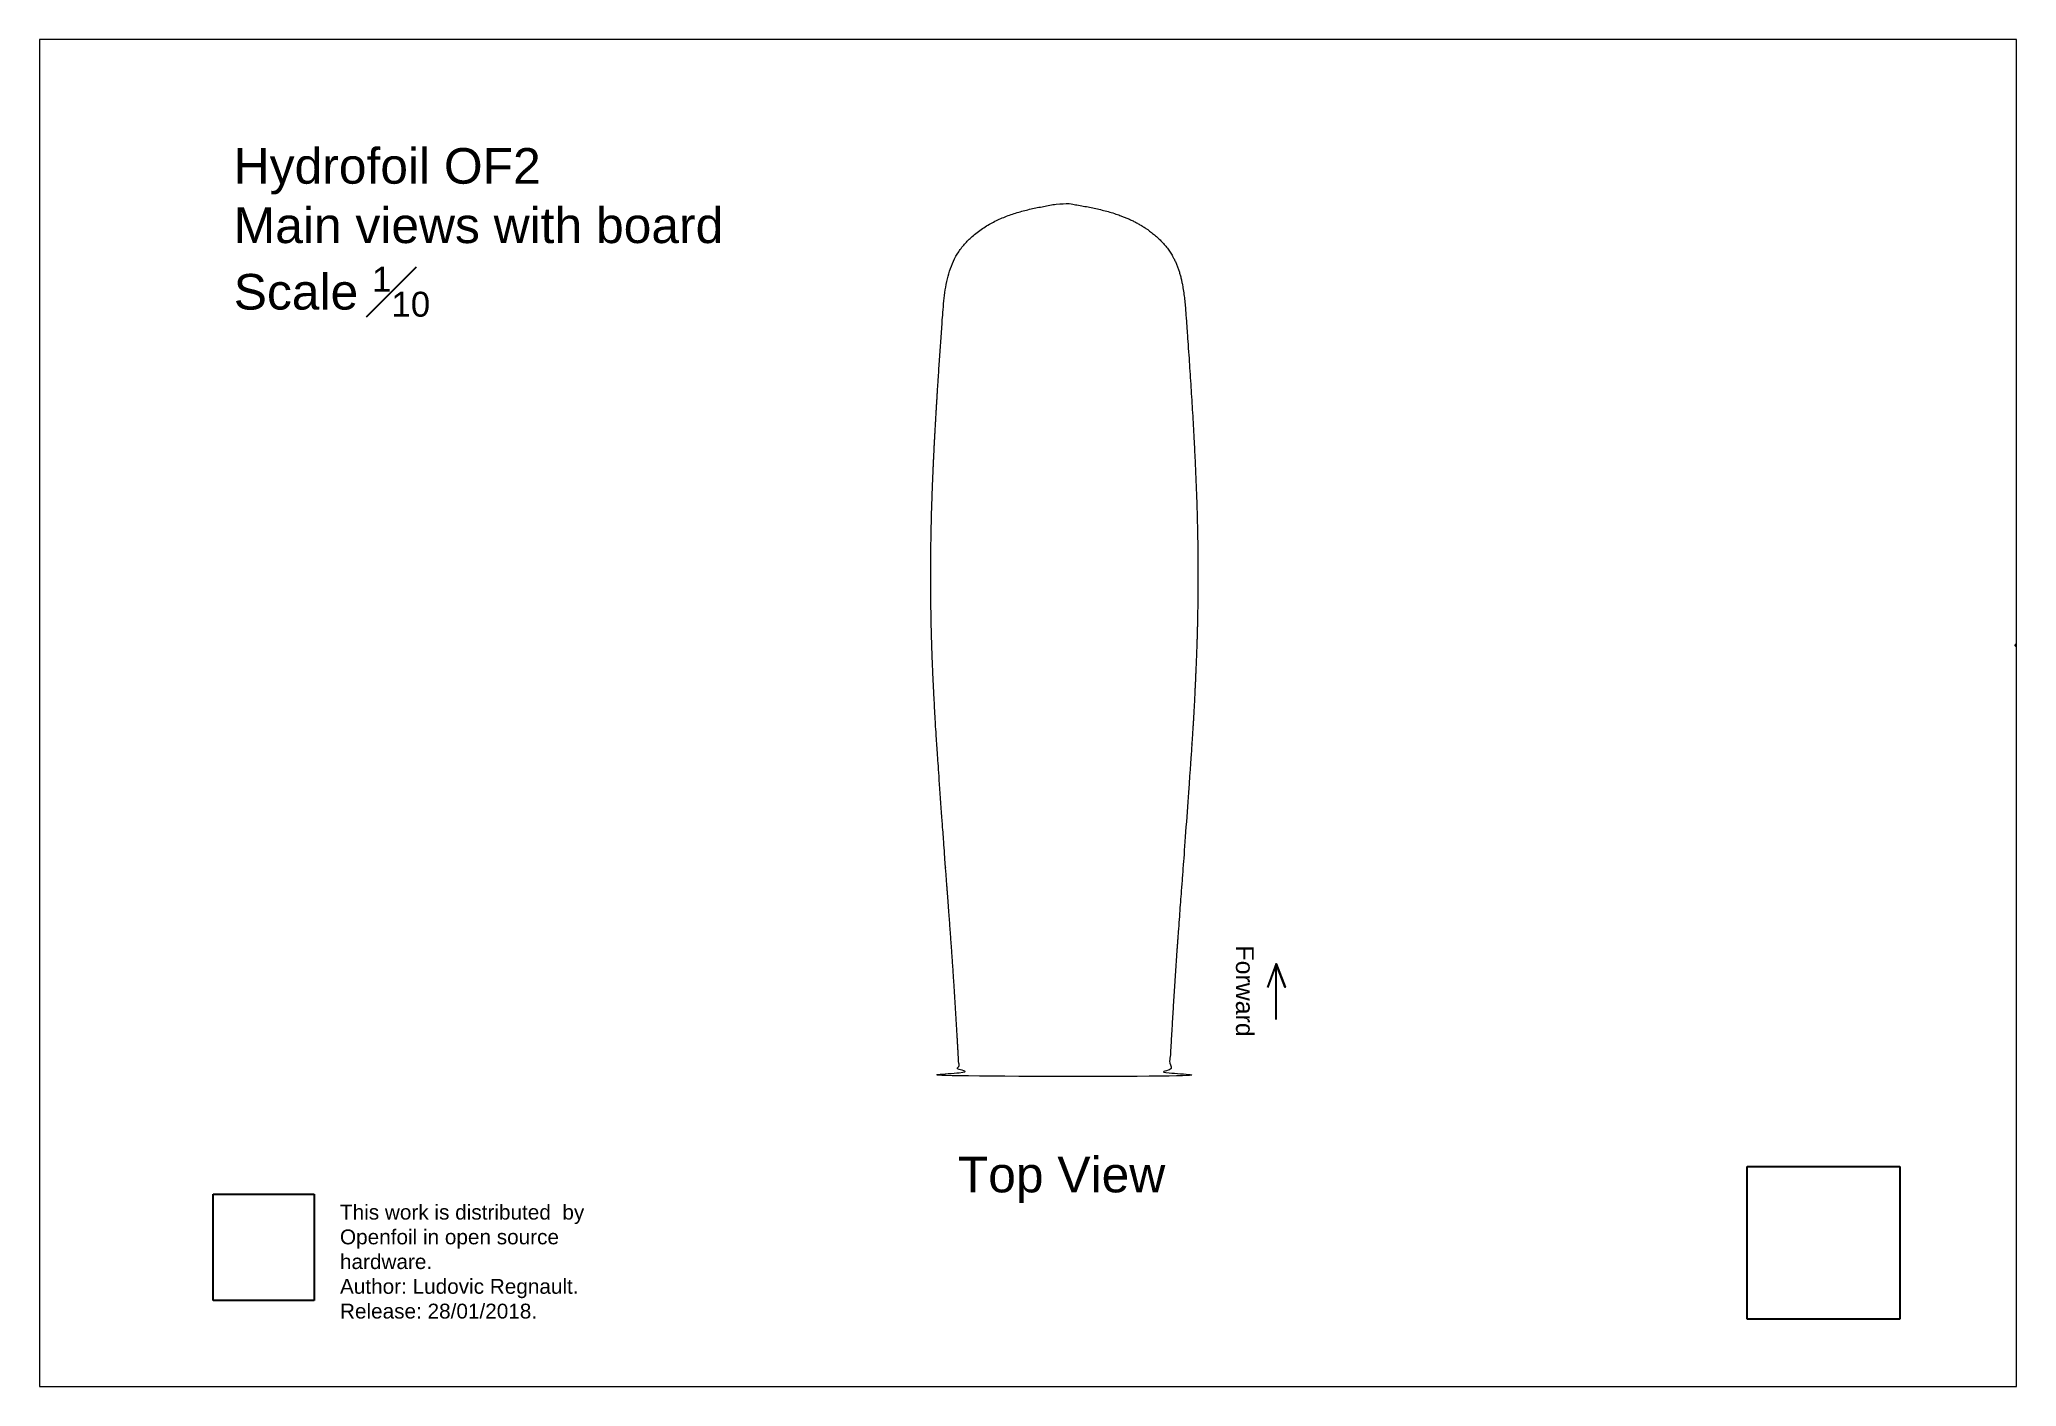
# Paper-space layout '10' of a CAD drawing. Header units: millimetres. Extents: x -23 to 310, y -9 to 218.
# The model-space entities are those that its viewports show. They can reach past a viewport. Long polylines and large blocks are cut down to what shows.
import ezdxf

# ---------------------------------------------------------------- set-up
doc = ezdxf.new("R2010")
doc.units = ezdxf.units.MM
doc.header["$LTSCALE"] = 0.05
doc.layers.add('Board', color=52, linetype='Continuous', lineweight=13)
doc.layers.add('Text', color=8, linetype='Continuous')
doc.styles.get("Standard").update_dxf_attribs({"font": 'arial.ttf'})
picture_1 = doc.add_image_def('image1.jpg', size_in_pixel=(2362, 2362))
picture_2 = doc.add_image_def('image2.png', size_in_pixel=(761, 800))

msp = doc.modelspace()

# ---------------------------------------------------------------- linework, layer by layer
at = {"layer": 'Board'}
msp.add_rational_spline([(10628, 6371.8), (10631.4, 6438.5), (10633, 6480.2), (10634, 6521.8), (10634.6, 6557.2), (10636.4, 6717.1), (10624.1, 6911.7), (10607.4, 7137.6), (10520.9, 7210.4), (10452.9, 7221.2), (10409.8, 7228.1), (10366.6, 7221.2), (10298.7, 7210.4), (10212.1, 7137.6), (10195.5, 6911.7), (10183.2, 6717.1), (10185, 6557.2), (10185.6, 6521.8), (10186.5, 6480.2), (10188.1, 6438.5), (10191.6, 6371.8), (10193, 6346.1), (10194.5, 6320.4), (10209.3, 6114.5), (10214.1, 6051.4), (10223.3, 5931.8), (10230.1, 5812.7), (10233.2, 5756.5), (10234.1, 5739.7), (10246.4, 5728.1), (10263.2, 5728.1), (10360.9, 5728.1), (10458.6, 5728.1), (10556.4, 5728.1), (10573.2, 5728.1), (10585.4, 5739.7), (10586.3, 5756.5), (10589.5, 5812.7), (10596.2, 5931.8), (10605.4, 6051.4), (10610.2, 6114.5), (10625, 6320.4), (10626.6, 6346.1), (10628, 6371.8)], [1, 1, 1, 1, 1, 1, 1, 1, 1, 1, 1, 1, 1, 1, 1, 1, 1, 1, 1, 1, 1, 1, 1, 1, 1, 1, 1, 1, 0.817582568425, 0.817582568425, 1, 1, 1, 1, 0.817582568426, 0.817582568426, 1, 1, 1, 1, 1, 1, 1, 1], degree=3, knots=[0, 0, 0, 0, 125.820168, 125.820168, 125.820168, 157.578392, 611.262436, 726.244812, 800.380327, 929.602591, 929.602591, 929.602591, 1058.824855, 1132.96037, 1247.942746, 1701.62679, 1733.385014, 1733.385014, 1733.385014, 1859.205182, 1859.205182, 1859.205182, 1936.321362, 1936.321362, 1936.321362, 2125.242557, 2294.405571, 2294.405571, 2294.405571, 2295.921101, 2295.921101, 2295.921101, 2296.921101, 2296.921101, 2296.921101, 2298.436632, 2298.436632, 2298.436632, 2467.599645, 2656.520841, 2656.520841, 2656.520841, 2733.637021, 2733.637021, 2733.637021, 2733.637021], dxfattribs=at)
msp.add_open_spline([(12853.1, 6448.6), (12782.6, 6447.5), (12757.1, 6447.3), (12731.6, 6447.1), (12690.2, 6446.9), (12519.9, 6446.5), (12294.1, 6451.6), (12069.6, 6474.1), (12014.6, 6479.6), (12013.8, 6479.9), (12012, 6480.3), (12010.6, 6483.2), (12012.5, 6485.2), (12013.9, 6485.4), (12014.6, 6485.5), (12241.5, 6485.5), (12468.4, 6485.5), (12695.2, 6485.5), (12736.2, 6485.5), (12757.7, 6485.5), (12943.5, 6485.5), (13095.7, 6485.5), (13247.9, 6485.5), (13400.1, 6485.5), (13431.6, 6482.1), (13465.9, 6478.4), (13500.3, 6475.3), (13503.1, 6475), (13504.6, 6468.3), (13506.2, 6461.7), (13507.8, 6455), (13433.3, 6455.2), (13270.7, 6455.8), (13108.2, 6452.9), (13020.2, 6451.2)], degree=3, knots=[0, 0, 0, 0, 26.967933, 76.554424, 76.554424, 76.554424, 587.288505, 753.2079, 753.2079, 753.2079, 755.715495, 758.604478, 760.627197, 762.849602, 762.849602, 762.849602, 1443.45621, 1443.45621, 1443.45621, 1508.14153, 1508.14153, 1508.14153, 1964.712937, 1964.712937, 1964.712937, 2059.801086, 2068.208409, 2068.208409, 2068.208409, 2088.748876, 2088.748876, 2088.748876, 2312.251144, 2576.429536, 2576.429536, 2576.429536, 2576.429536], dxfattribs=at)
at = {"layer": 'Text'}
msp.add_lwpolyline([(10766.6, 5852.5), (10766.6, 5945.8), (10781.9, 5907), (10766.6, 5945.8), (10752.2, 5906)], dxfattribs=at)

# ---------------------------------------------------------------- texts
msp.add_text('Forward', height=30, rotation=270, dxfattribs=at).set_placement((10698.9, 5977))
msp.add_text('Top View', height=60, dxfattribs=at).set_placement((10230.4, 5561))

psp = doc.layouts.new('10')

# ---------------------------------------------------------------- texts
at = {"color": 144, "true_color": 0x07839c, "insert": (27.79, 21.35), "char_height": 2.5, "attachment_point": 1}
psp.add_mtext_dynamic_manual_height_columns('This work is distributed  by Openfoil in open source hardware.\\PAuthor: Ludovic Regnault.\\PRelease: 28/01/2018.', width=53.1151, gutter_width=12.5, heights=[0], dxfattribs=at)
at = {"layer": 'Text', "insert": (9.9, 199.38), "char_height": 6, "attachment_point": 1}
psp.add_mtext_dynamic_manual_height_columns('\\A1;Hydrofoil OF2\\PMain views with board\\PScale {\\H0.7x;\\S1#10;}', width=81.4695, gutter_width=50, heights=[0], dxfattribs=at)

# ---------------------------------------------------------------- pictures from other files: only their frames are drawn
image = psp.add_image(picture_1, insert=(264.77, 2.09), size_in_units=(25.71, 25.71))
image.dxf.flags = 7
image = psp.add_image(picture_2, insert=(6.42, 5.23), size_in_units=(17.01, 17.89))
image.dxf.flags = 7

# ---------------------------------------------------------------- viewports
at = {"layer": '0'}
psp.add_viewport(center=(143.66, 104.2), size=(332.94, 226.9414), view_center_point=(10348.6, 6368.64), view_height=2269.4141, dxfattribs=at)

doc.saveas('drawing.dxf')
